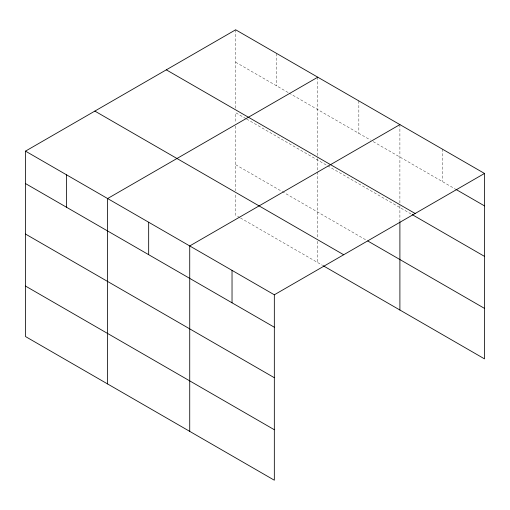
<?xml version="1.0" encoding="UTF-8"?>
<svg xmlns="http://www.w3.org/2000/svg" width="510" height="510" viewBox="0 0 510 510"><rect width="100%" height="100%" fill="white"/><g stroke="black" fill="none" stroke-linecap="round" stroke-linejoin="round"><path stroke-width="0.38" stroke-dasharray="2.55 1.91" d="M235.671 62.226L288.36 92.648M289.042 93.043L370.477 140.052M373.212 141.633L455.162 188.949M245.935 118.639L235.671 112.71L235.671 122.955M246.617 119.034L411.493 214.226M235.671 164.724L281.52 191.193M282.202 191.588L366.365 240.178M239.776 217.579L235.671 215.207L235.671 193.908M240.459 217.974L322.575 265.378M442.202 149.035L442.202 181.464M399.897 124.612L399.897 205.16M399.897 205.951L399.897 220.926M358.842 100.903L358.842 133.339M317.781 77.201L317.781 157.749M317.781 158.54L317.781 171.15M317.781 171.94L317.781 238.164M317.781 241.313L317.781 262.612M276.726 53.499L276.726 85.929M235.671 29.79L235.671 108.764M235.671 126.11L235.671 190.753"/><path stroke-width="0.76" d="M25.5 151.132L274.329 294.793L274.329 480.21L25.5 336.549L25.5 151.132L235.671 29.79L484.5 173.451L484.5 358.868L323.257 265.774M317.781 77.201L107.616 198.543L107.616 383.953M399.897 124.612L189.726 245.947L189.726 431.364M274.329 294.793L484.5 173.451M455.844 189.344L484.5 205.887M166.311 69.838L415.146 213.499M412.176 214.614L484.5 256.371M367.736 240.969L484.5 308.384M94.854 111.091L343.689 254.751M25.5 183.568L274.329 327.229M25.5 234.052L274.329 377.712M25.5 286.065L274.329 429.726M399.897 221.71L399.897 310.023M232.031 270.37L232.031 302.806M148.671 222.245L148.671 254.681M66.555 174.841L66.555 207.27"/></g></svg>
